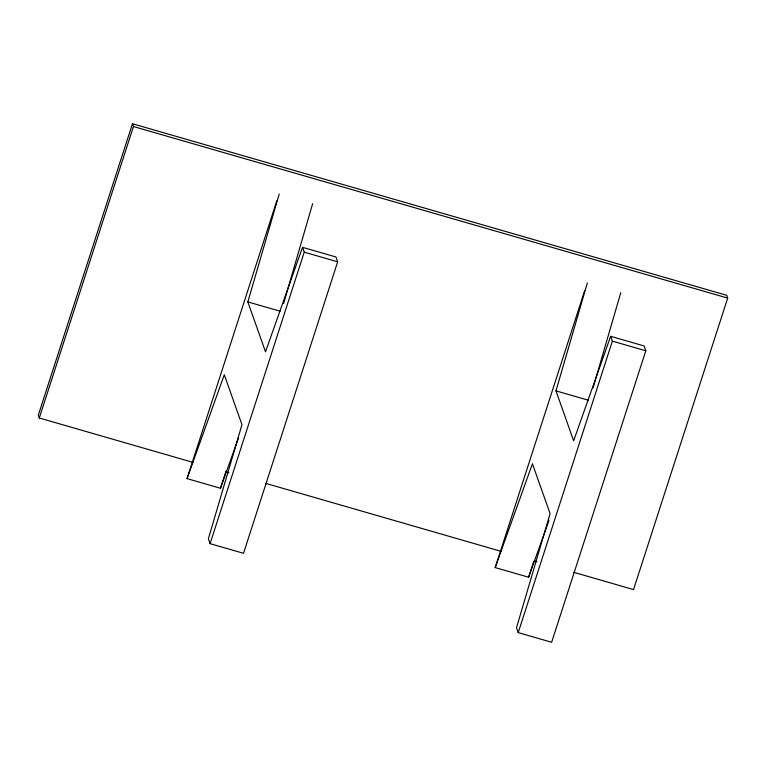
<?xml version="1.0" encoding="UTF-8"?>
<svg xmlns="http://www.w3.org/2000/svg" width="766" height="766" viewBox="0 0 766 766"><rect width="100%" height="100%" fill="white"/><g stroke="black" fill="none" stroke-linecap="round" stroke-linejoin="round"><path stroke-width="1.15" d="M238.504 438.018L220.474 488.268L187.048 478.616L224.294 374.765L241.96 424.661L208.371 538.804L210.085 543.649L243.511 553.301L337.672 261.819L335.958 256.983L302.532 247.332L265.505 351.795L247.839 301.9L279.217 194.018M283.602 303.518L312.643 203.67M549.04 520.286L528.617 577.229L495.19 567.577L532.427 463.736L550.103 513.632L516.504 627.775L518.218 632.611L551.644 642.262L645.805 350.79L644.091 345.954L610.665 336.303L573.638 440.766L555.972 390.871L587.35 282.989M593.066 387.893L620.776 292.641M573.763 572.317L633.539 589.581L727.7 298.098L726.714 295.312L132.461 123.738L38.3 415.21L39.286 417.997L193.31 462.473M39.286 417.997L133.447 126.524L132.461 123.738M187.048 478.616L276.804 200.797M220.474 488.268L225.999 471.186M210.085 543.649L304.246 252.167L302.532 247.332M495.19 567.577L584.573 290.908M528.617 577.229L533.768 561.296M518.218 632.611L612.379 341.138L610.665 336.303M133.447 126.524L727.7 298.098M304.246 252.167L337.672 261.819M612.379 341.138L645.805 350.79M247.839 301.9L280.145 311.226M555.972 390.871L588.288 400.197M225.491 471.76L228.938 472.756M265.725 483.375L501.357 551.415M534.687 561.038L536.985 561.698"/></g></svg>
